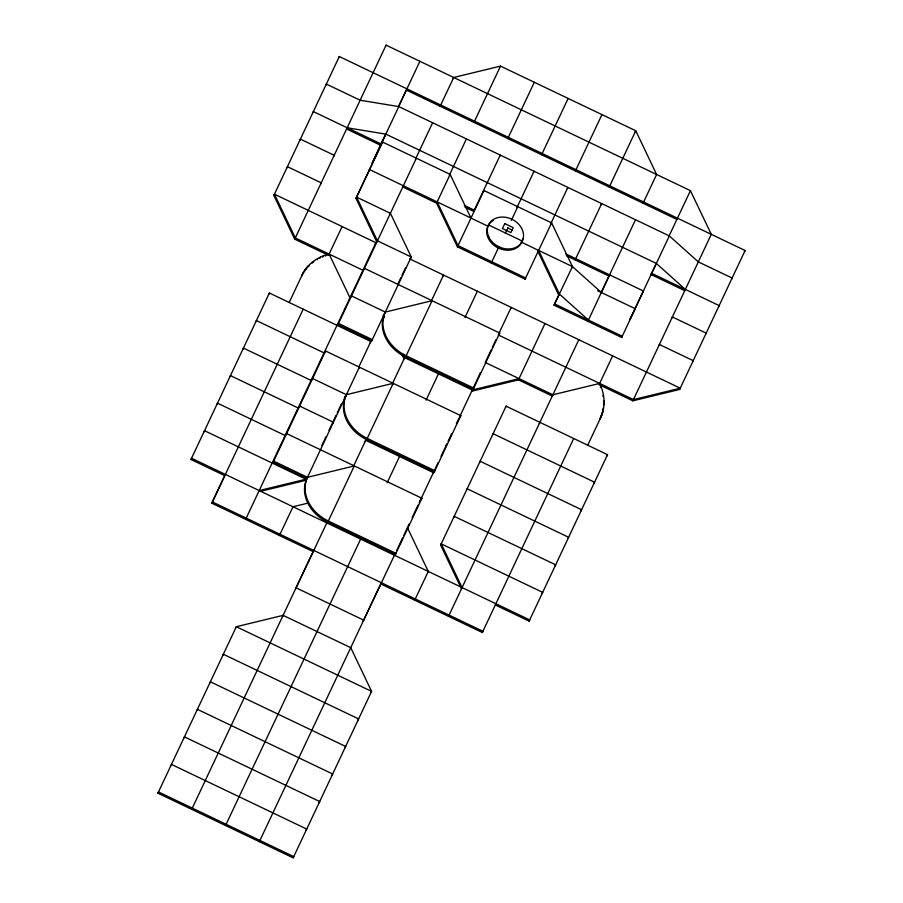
<?xml version="1.0" encoding="UTF-8"?>
<svg xmlns="http://www.w3.org/2000/svg" width="903" height="903" viewBox="0 0 903 903"><rect width="100%" height="100%" fill="white"/><g stroke="black" fill="none" stroke-linecap="round" stroke-linejoin="round"><path stroke-width="1.35" d="M587.729 445.202L600.698 417.66C605.823 406.892 604.796 393.99 599.66 383.425L612.629 355.884M507.779 227.94L512.057 230.13M603.204 408.021L602.752 410.842L603.351 409.623M600.698 417.66L600.089 418.89L602.527 411.768M587.864 321.321L609.57 274.828L608.972 276.047L566.384 255.696M565.741 253.867L643.387 290.992L621.682 337.485L554.047 305.158L559.352 293.881M342.102 226.551L328.523 255.323L294.705 239.16L273.857 195.454L339.302 56.528L745.099 250.515L679.654 389.441L632.868 400.819L599.05 384.644L599.66 383.425L552.873 394.792L485.238 362.464L491.13 349.946M225.389 474.414L224.779 475.644L190.962 459.48L269.376 293.012L370.828 341.503L359.033 366.539M632.868 400.819L711.282 234.351L690.434 190.646L386.089 45.15L294.705 239.16M289.186 302.482L302.155 274.941C307.167 264.173 317.732 256.768 329.132 254.093L349.98 297.798L349.371 299.028M313.262 551.677L211.81 503.185L224.779 475.644M656.357 263.45L650.928 274.489L684.745 290.653L685.343 289.423L656.357 263.45L385.829 134.118L347.181 127.774L346.583 128.994L380.4 145.157L382.759 140.157M406.937 88.855L398.674 106.351L419.906 61.314M211.81 503.185L303.194 309.176M385.231 135.348L372.262 162.89L398.799 106.588L669.326 235.909L698.312 261.893L732.13 278.056L731.52 279.275M382.522 142.042L356.583 197.114L377.431 240.819L376.822 242.049L355.974 198.344L382.522 142.042L450.145 174.369L470.994 218.074M273.857 195.454L274.467 194.224L375.919 242.726L245.627 519.349M643.049 203.243L656.616 174.482L635.768 130.766L500.51 66.111L453.724 77.477L440.145 106.249M415.515 159.052L432.616 122.752M273.078 462.37L273.688 461.14L307.505 477.315A37.486 30.442 26.2 0 0 328.353 521.02L395.977 553.347L395.379 554.577L327.744 522.239A37.486 30.442 26.2 0 1 306.896 478.534L273.078 462.37L325.554 350.985L460.823 415.651L434.287 471.953L366.652 439.626A37.486 30.442 26.2 0 1 345.804 395.92M337.925 324.674L338.523 323.443L372.341 339.607L371.743 340.837L337.925 324.674L416.339 158.206M157.901 793.184L236.315 626.716L283.102 615.349L350.736 647.677L371.584 691.382L293.17 857.85L157.901 793.184L158.51 791.965L293.768 856.62L293.17 857.85M259.929 491.48L305.383 480.43L306.557 477.935M321.897 445.405L326.017 436.623M328.974 430.381L331.322 425.358M331.92 424.128L336.051 415.369M337.225 412.863L341.334 404.07M397.941 283.926L400.887 277.661M402.061 275.167L405.605 267.649M500.51 66.111L473.962 122.413M449.333 175.216L466.433 138.915M306.896 478.534L359.371 367.149L358.773 368.379M371.743 340.837L411.249 256.994L390.401 213.289L356.583 197.114L355.974 198.344M437.187 201.911L458.035 245.616L525.659 277.943L525.061 279.174L457.426 246.846L436.578 203.141L450.145 174.369M309.04 560.266L191.718 809.348M295.462 589.038L326.83 522.916M353.355 466.58L366.313 439.016M392.263 383.967L404.646 357.678L402.851 353.931M431.171 301.342L443.542 275.054L442.944 276.284M534.316 82.275L507.779 138.577M464.943 207.193L473.703 211.392L500.251 155.079L499.641 156.309M311.986 379.745L312.585 378.526L346.402 394.69L393.189 383.312L366.652 439.626M601.432 292.549L572.446 266.577L551.598 222.872L483.963 190.533L457.426 246.846M360.647 539.08L225.536 825.523M387.173 482.744L399.555 456.455M426.081 400.131L438.452 373.842M464.977 317.506L477.36 291.217M568.134 98.438L541.597 154.74M516.967 207.555L534.057 171.243L533.459 172.473M498.919 246.756L491.243 263.01M511.301 220.467L517.78 206.697M376.664 592.594L259.353 841.686M363.096 621.366L395.638 552.738M396.823 550.243L402.715 537.714M403.901 535.219L409.183 523.921M412.152 517.69L418.044 505.172M419.218 502.666L438.079 462.607M441.036 456.354L446.917 443.813M448.102 441.33L451.624 433.79M456.354 423.8L458.701 418.766M459.3 417.547L480.52 372.476M492.316 347.441L495.849 339.934M498.795 333.67L511.177 307.381L510.579 308.612M601.951 114.602L575.414 170.915M550.785 223.718L567.874 187.418L567.276 188.637M395.379 554.577L421.915 498.264L286.657 433.598L286.048 434.828M384.712 313.296A37.486 30.442 26.2 0 0 405.56 357.001L473.183 389.328L499.731 333.026L364.462 268.36L363.864 269.591M525.061 279.174L551.598 222.872L550.999 224.091M407.434 527.702L428.282 571.407L414.703 600.179M440.641 545.096L441.251 543.866L462.099 587.582L461.489 588.801L440.641 545.096L506.086 406.169L607.538 454.672L529.124 621.14L495.307 604.965L495.916 603.746M519.056 378.628L472.269 390.006L471.671 391.236L518.457 379.858L544.994 323.556M521.099 242.027L572.446 266.577L554.047 305.158M578.812 339.72L448.52 616.343M601.319 292.346L635.509 219.745M380.897 584.015L482.337 632.506L573.721 438.497M669.213 235.706L690.434 190.646M669.326 235.909L629.82 319.752L635.249 308.713L597.673 290.755M338.704 57.747L339.302 56.528M325.735 85.288L326.333 84.069L360.15 100.233L398.799 106.588M312.765 112.83L313.375 111.6L380.998 143.938M299.796 140.371L300.406 139.141L334.223 155.305L333.613 156.535M286.827 167.913L287.436 166.683L321.254 182.846L320.644 184.077M385.491 46.38L386.089 45.15M268.778 294.231L269.376 293.012M255.809 321.773L256.407 320.554L324.042 352.881M242.839 349.314L243.438 348.095L311.072 380.423M229.87 376.856L230.468 375.625L298.103 407.964M216.901 404.397L217.51 403.167L285.134 435.506M203.931 431.939L204.541 430.708L305.982 479.211L305.383 480.43M190.962 459.48L191.571 458.25L529.722 619.909L529.124 621.14M302.155 274.941L301.546 276.171L303.453 272.446M302.855 273.665L304.954 270.053M304.356 271.284L306.648 267.785M306.049 269.004L308.533 265.64M312.81 261.78L312.212 262.999L313.804 261.87M317.122 259.759L317.732 258.529M319.797 258.382L320.407 257.152M322.597 257.186L323.206 255.955M325.509 256.159L326.118 254.928M380.4 145.157L385.829 134.118M368.943 170.802L369.553 169.572L488.534 226.461M453.114 78.708L453.724 77.477M403.37 185.747L402.761 186.966L436.578 203.141M375.309 243.945L375.919 242.726M389.791 214.508L390.401 213.289M350.895 297.132L351.493 295.902L385.31 312.066A37.486 30.442 26.2 0 0 406.158 355.771L473.793 388.109L473.183 389.328M324.956 352.215L325.554 350.985M299.017 407.287L299.627 406.068L333.433 422.232L332.835 423.451M410.639 258.213L411.249 256.994L377.431 240.819M370.219 342.734L370.828 341.503M344.28 397.817L344.89 396.586M279.445 535.513L293.012 506.752L307.72 503.174M235.717 627.946L236.315 626.716L371.584 691.382L370.975 692.612M222.748 655.488L223.346 654.257L358.615 718.923L358.006 720.154M209.778 683.029L210.376 681.799L345.646 746.465L345.036 747.695M196.809 710.571L197.407 709.34L332.676 774.006L332.067 775.225M183.84 738.112L184.438 736.882L319.707 801.548L319.098 802.767M170.87 765.642L171.48 764.423L306.738 829.078L306.14 830.308M483.365 191.763L483.963 190.533M405.56 357.001L432.097 300.699L385.31 312.066M392.591 384.543L393.189 383.312M365.128 441.522L365.738 440.292L433.372 472.63L432.763 473.849M308.431 561.497L313.86 550.458M327.744 522.239L354.281 465.937L307.505 477.315M282.492 616.568L283.102 615.349M505.42 233.019L507.949 227.94M499.122 334.257L499.731 333.026M445.732 446.308L446.342 445.089M460.214 416.87L460.823 415.651M419.793 501.391L420.403 500.16M434.287 471.953L434.885 470.723L367.25 438.395A37.486 30.442 26.2 0 1 346.402 394.69M421.317 499.494L421.915 498.264M376.066 593.824L381.495 582.785M635.17 131.996L635.768 130.766L609.232 187.079M601.093 204.8L601.691 203.581L575.155 259.883M571.847 267.796L572.446 266.577M505.488 407.4L506.086 406.169M492.519 434.941L493.117 433.711L594.569 482.213L593.96 483.432M479.549 462.483L480.148 461.252L581.6 509.743L581.001 510.974M466.58 490.013L467.19 488.794L568.63 537.285L568.032 538.515M453.611 517.554L454.22 516.335L555.661 564.826L555.063 566.057M427.672 572.637L428.282 571.407M552.873 394.792L552.264 396.022L518.457 379.858M539.305 423.563L539.904 422.333M677.464 218.187L676.866 219.406L406.339 90.086M642.789 292.211L643.387 290.992M621.682 337.485L622.28 336.255L554.645 303.927M600.314 387.534L600.924 386.303M482.337 632.506L482.947 631.287L212.419 501.955M602.854 396.349L603.464 395.119M603.475 402.241L604.073 401.011M603.452 405.154L604.051 403.923M602.075 413.608L602.685 412.378M601.184 416.294L601.793 415.064M671.776 318.195L672.374 316.964L706.191 333.139L705.593 334.358M658.806 345.736L659.404 344.506L693.222 360.669L692.624 361.9M606.929 455.891L607.538 454.672M542.093 593.598L542.692 592.368L441.251 543.866M744.49 251.745L745.099 250.515M718.562 306.817L719.16 305.598L651.526 273.259M679.654 389.441L680.252 388.211L409.725 258.89M307.923 266.87L309.3 265.527M259.195 490.577L305.982 479.211M680.252 388.211L633.477 399.589L498.208 334.923M464.289 205.376L474.312 210.162M488.512 224.926L522.329 241.101M362.95 270.257L295.315 237.929L274.467 194.224M472.269 390.006L404.646 357.678L404.036 358.897L401.654 353.908M296.071 587.808L363.695 620.135M588.463 320.091L559.476 294.107L538.628 250.402L538.03 251.632L558.878 295.337M383.188 315.192L384.385 317.687M522.826 238.482A18.737 15.216 26.2 0 1 496.176 246.835A18.737 15.216 26.2 0 1 493.41 220.355M504.811 223.639L502.395 228.538L510.85 232.579L513.265 227.68L504.811 223.639M488.873 237.037A18.737 15.216 26.2 0 0 520.072 244.386A18.737 15.216 26.2 0 0 507.305 217.623A18.737 15.216 26.2 0 0 488.873 237.037"/></g></svg>
